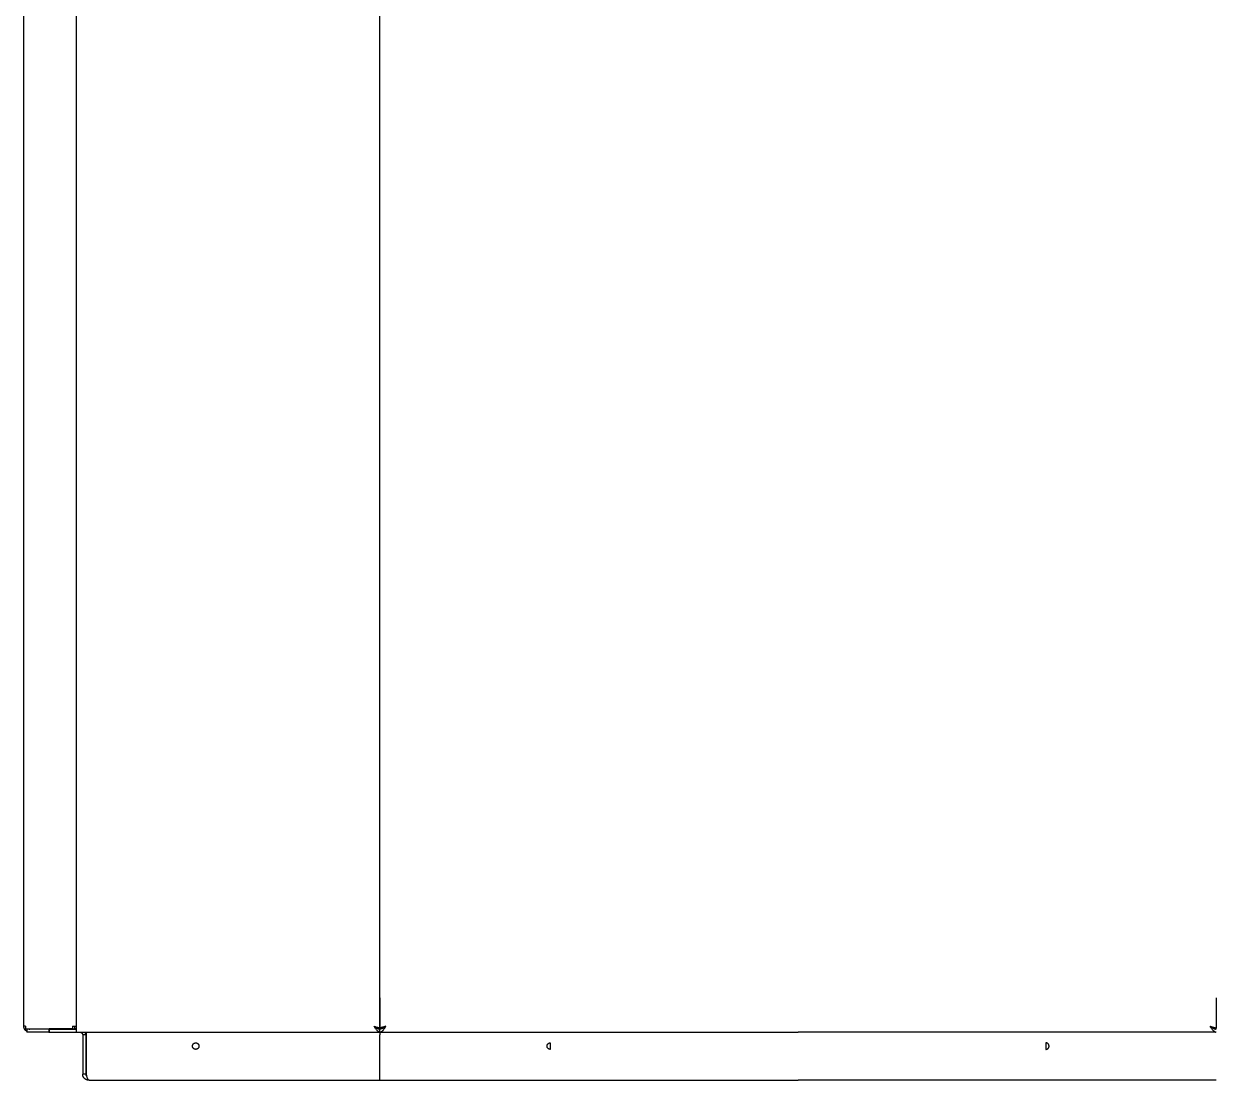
# Model space of a CAD drawing. Header units: millimetres. Extents: x -1421 to 3505, y -683 to 2759.
# Drawn here: x -476 to 294, y 1394 to 2076 of the extents above; entities that cross this region are included whole.
import ezdxf

# ---------------------------------------------------------------- set-up
doc = ezdxf.new("R2010")
doc.units = ezdxf.units.MM
doc.header["$MEASUREMENT"] = 0
doc.layers.add('Domyślny', color=7, linetype='Continuous', true_color=0x000000)
doc.layers.add('Utwórz2D linie widoczne', color=7, linetype='Continuous', true_color=0x000000)

msp = doc.modelspace()

# ---------------------------------------------------------------- linework, layer by layer
at = {"layer": 'Domyślny'}
msp.add_line((-442.12, 1428.6), (-442.12, 2390), dxfattribs=at)
at = {"layer": 'Utwórz2D linie widoczne'}
for p, q in [((-476.22, 1793.8), (-476.22, 2335.8)), ((-246.22, 1793.8), (-246.22, 2335.8)), ((-476.22, 1428.6), (-476.22, 1793.8)), ((-246.22, 1427.12), (-246.22, 1793.8)), ((-246.22, 1447.05), (-246.22, 1427.12)), ((293.78, 1447.05), (293.78, 1427.12)), ((-475.11, 1428.6), (-476.22, 1428.6)), ((-476.22, 1428.47), (-476.22, 1428.6)), ((-476.21, 1428.34), (-476.22, 1428.47)), ((-476.2, 1428.21), (-476.21, 1428.34)), ((-476.18, 1428.08), (-476.2, 1428.21)), ((-476.16, 1427.95), (-476.18, 1428.08)), ((-476.14, 1427.83), (-476.16, 1427.95)), ((-476.11, 1427.7), (-476.14, 1427.83)), ((-476.08, 1427.57), (-476.11, 1427.7)), ((-476.04, 1427.45), (-476.08, 1427.57)), ((-476, 1427.33), (-476.04, 1427.45)), ((-475.95, 1427.2), (-476, 1427.33)), ((-475.9, 1427.08), (-475.95, 1427.2)), ((-475.85, 1426.97), (-475.9, 1427.08)), ((-475.79, 1426.85), (-475.85, 1426.97)), ((-475.73, 1426.74), (-475.79, 1426.85)), ((-475.66, 1426.62), (-475.73, 1426.74)), ((-475.59, 1426.51), (-475.66, 1426.62)), ((-475.52, 1426.41), (-475.59, 1426.51)), ((-475.44, 1426.3), (-475.52, 1426.41)), ((-475.36, 1426.2), (-475.44, 1426.3)), ((-475.28, 1426.1), (-475.36, 1426.2)), ((-475.19, 1426), (-475.28, 1426.1)), ((-475.1, 1425.91), (-475.19, 1426)), ((-475.11, 1428.6), (-475.11, 1426.9)), ((-475.11, 1426.9), (-459.95, 1426.9)), ((-475.01, 1425.82), (-475.1, 1425.91)), ((-474.91, 1425.73), (-475.01, 1425.82)), ((-474.81, 1425.65), (-474.91, 1425.73)), ((-474.71, 1425.57), (-474.81, 1425.65)), ((-474.61, 1425.49), (-474.71, 1425.57)), ((-474.5, 1425.42), (-474.61, 1425.49)), ((-474.39, 1425.35), (-474.5, 1425.42)), ((-474.28, 1425.29), (-474.39, 1425.35)), ((-473.69, 1426.8), (-474.28, 1426.8)), ((-474.28, 1426.8), (-474.28, 1424.8)), ((-473.69, 1424.8), (-474.28, 1424.8)), ((-460.1, 1426.8), (-473.69, 1426.8)), ((-460.1, 1424.8), (-473.69, 1424.8)), ((-473.01, 1426.9), (-472.95, 1426.88)), ((-472.95, 1426.88), (-472.89, 1426.86)), ((-472.89, 1426.86), (-472.84, 1426.85)), ((-472.84, 1426.85), (-472.78, 1426.84)), ((-472.78, 1426.84), (-472.72, 1426.82)), ((-472.72, 1426.82), (-472.66, 1426.82)), ((-472.66, 1426.82), (-472.6, 1426.81)), ((-472.6, 1426.81), (-472.54, 1426.8)), ((-472.54, 1426.8), (-472.48, 1426.8)), ((-472.48, 1426.8), (-472.42, 1426.8)), ((-459.81, 1426.8), (-460.1, 1426.8)), ((-460.1, 1426.8), (-460.1, 1424.8)), ((-460.1, 1424.8), (-459.81, 1424.8)), ((-444.8, 1426.9), (-459.95, 1426.9)), ((-459.81, 1426.8), (-459.81, 1424.8)), ((-459.81, 1426.8), (-446.22, 1426.8)), ((-459.81, 1424.8), (-446.22, 1424.8)), ((-446.22, 1426.8), (-443.39, 1426.8)), ((-446.22, 1424.8), (-443.39, 1424.8)), ((-444.8, 1428.6), (-444.8, 1426.9)), ((-444.8, 1428.6), (-442.12, 1428.6)), ((-444.8, 1426.9), (-443.39, 1426.9)), ((-443.39, 1426.9), (-443.39, 1428.6)), ((-443.39, 1427.1), (-443.22, 1427.1)), ((-443.39, 1426.8), (-442.12, 1426.8)), ((-443.39, 1424.8), (-442.12, 1424.8)), ((-443.22, 1427.1), (-443.22, 1428.6)), ((-443.22, 1427.1), (-442.12, 1427.1)), ((-442.12, 1424.8), (-442.12, 1428.6)), ((-442.12, 1424.8), (-246.28, 1424.8)), ((-440.02, 1424.8), (-439.96, 1424.8)), ((-439.96, 1424.8), (-439.9, 1424.8)), ((-439.9, 1424.8), (-439.83, 1424.79)), ((-439.83, 1424.79), (-439.77, 1424.78)), ((-439.77, 1424.78), (-439.71, 1424.77)), ((-439.71, 1424.77), (-439.65, 1424.76)), ((-439.65, 1424.76), (-439.59, 1424.75)), ((-439.59, 1424.75), (-439.53, 1424.73)), ((-439.53, 1424.73), (-439.47, 1424.72)), ((-439.47, 1424.72), (-439.42, 1424.7)), ((-439.42, 1424.7), (-439.36, 1424.67)), ((-439.36, 1424.67), (-439.3, 1424.65)), ((-439.3, 1424.65), (-439.25, 1424.63)), ((-439.25, 1424.63), (-439.19, 1424.6)), ((-439.19, 1424.6), (-439.14, 1424.57)), ((-439.14, 1424.57), (-439.08, 1424.54)), ((-439.08, 1424.54), (-439.03, 1424.5)), ((-436.61, 1424.69), (-436.67, 1424.8)), ((-436.56, 1424.58), (-436.61, 1424.69)), ((-436.51, 1424.46), (-436.56, 1424.58)), ((-435.94, 1424.8), (-435.94, 1423)), ((-250.02, 1428.6), (-249.31, 1428.08)), ((-249.07, 1427.15), (-250.02, 1428.6)), ((-250.02, 1428.6), (-249.85, 1428.52)), ((-250.02, 1428.6), (-248.16, 1428.11)), ((-249.85, 1428.52), (-249.68, 1428.44)), ((-249.68, 1428.44), (-249.52, 1428.35)), ((-249.52, 1428.35), (-249.36, 1428.25)), ((-249.36, 1428.25), (-249.2, 1428.15)), ((-249.31, 1428.08), (-249.05, 1427.9)), ((-249.2, 1428.15), (-249.05, 1428.05)), ((-248.9, 1426.89), (-249.07, 1427.15)), ((-249.05, 1428.05), (-248.9, 1427.94)), ((-249.05, 1427.9), (-248.79, 1427.72)), ((-248.9, 1427.94), (-248.75, 1427.82)), ((-248.71, 1426.65), (-248.9, 1426.89)), ((-248.79, 1427.72), (-248.57, 1427.58)), ((-248.75, 1427.82), (-248.61, 1427.7)), ((-248.52, 1426.39), (-248.71, 1426.65)), ((-248.61, 1427.7), (-248.47, 1427.58)), ((-248.57, 1427.58), (-248.34, 1427.45)), ((-248.33, 1426.15), (-248.52, 1426.39)), ((-248.47, 1427.58), (-248.34, 1427.45)), ((-248.34, 1427.45), (-248.23, 1427.39)), ((-248.12, 1425.91), (-248.33, 1426.15)), ((-248.23, 1427.39), (-248.12, 1427.32)), ((-248.16, 1428.11), (-247.86, 1428.02)), ((-248.12, 1427.32), (-248, 1427.27)), ((-248.01, 1425.79), (-248.12, 1425.91)), ((-247.89, 1425.67), (-248.01, 1425.79)), ((-248, 1427.27), (-247.88, 1427.21)), ((-247.77, 1425.55), (-247.89, 1425.67)), ((-247.88, 1427.21), (-247.78, 1427.16)), ((-247.86, 1428.02), (-247.55, 1427.92)), ((-247.78, 1427.16), (-247.68, 1427.12)), ((-247.65, 1425.44), (-247.77, 1425.55)), ((-247.68, 1427.12), (-247.57, 1427.07)), ((-247.57, 1425.38), (-247.65, 1425.44)), ((-247.64, 1427.1), (-246.22, 1427.1)), ((-247.57, 1427.07), (-247.46, 1427.03)), ((-247.49, 1425.31), (-247.57, 1425.38)), ((-247.55, 1427.92), (-247.32, 1427.84)), ((-247.42, 1425.25), (-247.49, 1425.31)), ((-247.46, 1427.03), (-247.36, 1426.99)), ((-247.34, 1425.2), (-247.42, 1425.25)), ((-247.36, 1426.99), (-247.25, 1426.96)), ((-247.25, 1425.14), (-247.34, 1425.2)), ((-247.32, 1427.84), (-247.08, 1427.76)), ((-247.25, 1426.96), (-247.14, 1426.93)), ((-247.17, 1425.09), (-247.25, 1425.14)), ((-247.11, 1425.05), (-247.17, 1425.09)), ((-247.14, 1426.93), (-247.03, 1426.9)), ((-247.04, 1425.02), (-247.11, 1425.05)), ((-247.08, 1427.76), (-246.99, 1427.72)), ((-246.97, 1424.98), (-247.04, 1425.02)), ((-247.03, 1426.9), (-246.93, 1426.88)), ((-246.99, 1427.72), (-246.89, 1427.68)), ((-246.91, 1424.95), (-246.97, 1424.98)), ((-246.93, 1426.88), (-246.83, 1426.86)), ((-246.84, 1424.92), (-246.91, 1424.95)), ((-246.89, 1427.68), (-246.8, 1427.63)), ((-246.77, 1424.9), (-246.84, 1424.92)), ((-246.83, 1426.86), (-246.73, 1426.84)), ((-246.8, 1427.63), (-246.71, 1427.59)), ((-246.7, 1424.87), (-246.77, 1424.9)), ((-246.73, 1426.84), (-246.63, 1426.83)), ((-246.71, 1427.59), (-246.63, 1427.55)), ((-246.64, 1424.86), (-246.7, 1424.87)), ((-246.59, 1424.84), (-246.64, 1424.86)), ((-246.63, 1427.55), (-246.6, 1427.53)), ((-246.63, 1426.83), (-246.53, 1426.81)), ((-246.6, 1427.53), (-246.56, 1427.51)), ((-246.54, 1424.83), (-246.59, 1424.84)), ((-246.56, 1427.51), (-246.53, 1427.49)), ((-246.49, 1424.82), (-246.54, 1424.83)), ((-246.53, 1427.49), (-246.5, 1427.47)), ((-246.53, 1426.81), (-246.42, 1426.81)), ((-246.5, 1427.47), (-246.46, 1427.44)), ((-246.43, 1424.81), (-246.49, 1424.82)), ((-246.46, 1427.44), (-246.43, 1427.42)), ((-246.43, 1427.42), (-246.41, 1427.4)), ((-246.38, 1424.81), (-246.43, 1424.81)), ((-246.42, 1426.81), (-246.32, 1426.8)), ((-246.41, 1427.4), (-246.38, 1427.38)), ((-246.38, 1427.38), (-246.37, 1427.37)), ((-246.33, 1424.8), (-246.38, 1424.81)), ((-246.37, 1427.37), (-246.36, 1427.36)), ((-246.36, 1427.36), (-246.35, 1427.35)), ((-246.35, 1427.35), (-246.34, 1427.33)), ((-246.34, 1427.33), (-246.33, 1427.33)), ((-246.33, 1427.33), (-246.32, 1427.32)), ((-246.27, 1424.8), (-246.33, 1424.8)), ((-246.32, 1427.32), (-246.31, 1427.31)), ((-246.32, 1426.8), (-246.22, 1426.8)), ((-246.31, 1427.31), (-246.3, 1427.3)), ((-246.3, 1427.3), (-246.3, 1427.29)), ((-246.3, 1427.29), (-246.29, 1427.28)), ((-246.29, 1427.28), (-246.28, 1427.27)), ((-246.28, 1427.27), (-246.27, 1427.26)), ((-246.27, 1427.26), (-246.27, 1427.25)), ((-246.27, 1427.25), (-246.26, 1427.24)), ((-246.22, 1424.8), (-246.27, 1424.8)), ((-246.26, 1427.24), (-246.26, 1427.23)), ((-246.26, 1427.23), (-246.25, 1427.22)), ((-246.25, 1427.22), (-246.25, 1427.21)), ((-246.25, 1427.21), (-246.25, 1427.21)), ((-246.25, 1427.21), (-246.24, 1427.2)), ((-246.24, 1427.2), (-246.24, 1427.2)), ((-246.24, 1427.2), (-246.24, 1427.19)), ((-246.24, 1427.19), (-246.24, 1427.19)), ((-246.24, 1427.19), (-246.23, 1427.18)), ((-246.23, 1427.18), (-246.23, 1427.17)), ((-246.23, 1427.17), (-246.23, 1427.17)), ((-246.23, 1427.17), (-246.23, 1427.17)), ((-246.23, 1427.17), (-246.23, 1427.16)), ((-246.23, 1427.16), (-246.23, 1427.16)), ((-246.23, 1427.16), (-246.23, 1427.15)), ((-246.23, 1427.15), (-246.23, 1427.15)), ((-246.23, 1427.15), (-246.23, 1427.14)), ((-246.23, 1427.14), (-246.22, 1427.14)), ((-246.21, 1427.16), (-246.22, 1427.15)), ((-246.22, 1427.15), (-246.22, 1427.15)), ((-246.22, 1427.15), (-246.22, 1427.14)), ((-246.22, 1427.14), (-246.22, 1427.13)), ((-246.22, 1427.14), (-246.22, 1427.14)), ((-246.22, 1427.14), (-246.22, 1427.13)), ((-246.22, 1427.13), (-246.22, 1427.13)), ((-246.22, 1427.13), (-246.22, 1427.12)), ((-246.22, 1427.13), (-246.22, 1427.13)), ((-246.22, 1427.13), (-246.22, 1427.12)), ((-246.22, 1427.12), (-246.22, 1427.12)), ((-246.22, 1427.12), (-246.22, 1427.11)), ((-246.22, 1427.12), (-246.22, 1427.12)), ((-246.22, 1427.12), (-246.22, 1427.11)), ((-246.22, 1427.11), (-246.22, 1427.11)), ((-246.22, 1427.11), (-246.22, 1427.1)), ((-246.22, 1427.11), (-246.22, 1427.11)), ((-246.22, 1427.11), (-246.22, 1427.1)), ((-246.22, 1427.1), (-246.22, 1427.1)), ((-244.8, 1427.1), (-246.22, 1427.1)), ((-246.22, 1427.1), (-246.22, 1427.1)), ((-246.08, 1426.81), (-246.22, 1426.8)), ((-246.22, 1424.8), (-246.22, 1426.8)), ((-246.22, 1424.8), (-246.22, 1423)), ((-246.22, 1424.8), (-246.17, 1424.8)), ((-246.2, 1427.19), (-246.21, 1427.19)), ((-246.21, 1427.19), (-246.21, 1427.18)), ((-246.21, 1427.18), (-246.21, 1427.17)), ((-246.21, 1427.17), (-246.21, 1427.17)), ((-246.21, 1427.17), (-246.21, 1427.17)), ((-246.21, 1427.17), (-246.21, 1427.16)), ((-246.21, 1427.16), (-246.21, 1427.16)), ((-246.19, 1427.21), (-246.2, 1427.21)), ((-246.2, 1427.21), (-246.2, 1427.2)), ((-246.2, 1427.2), (-246.2, 1427.2)), ((-246.2, 1427.2), (-246.2, 1427.19)), ((-246.18, 1427.24), (-246.19, 1427.23)), ((-246.19, 1427.23), (-246.19, 1427.22)), ((-246.19, 1427.22), (-246.19, 1427.21)), ((-246.17, 1427.25), (-246.18, 1427.24)), ((-246.16, 1427.27), (-246.17, 1427.26)), ((-246.17, 1427.26), (-246.17, 1427.25)), ((-246.17, 1424.8), (-246.11, 1424.8)), ((-246.15, 1427.28), (-246.16, 1427.27)), ((-246.16, 1424.8), (-136.22, 1424.8)), ((-246.14, 1427.3), (-246.15, 1427.29)), ((-246.15, 1427.29), (-246.15, 1427.28)), ((-246.13, 1427.31), (-246.14, 1427.3)), ((-246.12, 1427.32), (-246.13, 1427.31)), ((-246.11, 1427.33), (-246.12, 1427.33)), ((-246.12, 1427.33), (-246.12, 1427.32)), ((-246.1, 1427.35), (-246.11, 1427.33)), ((-246.11, 1424.8), (-246.06, 1424.81)), ((-246.08, 1427.36), (-246.1, 1427.35)), ((-246.07, 1427.37), (-246.08, 1427.36)), ((-245.94, 1426.82), (-246.08, 1426.81)), ((-246.06, 1427.38), (-246.07, 1427.37)), ((-246.04, 1427.4), (-246.06, 1427.38)), ((-246.06, 1424.81), (-246.01, 1424.81)), ((-246.01, 1427.42), (-246.04, 1427.4)), ((-245.98, 1427.44), (-246.01, 1427.42)), ((-246.01, 1424.81), (-245.95, 1424.82)), ((-245.95, 1427.47), (-245.98, 1427.44)), ((-245.91, 1427.49), (-245.95, 1427.47)), ((-245.95, 1424.82), (-245.9, 1424.83)), ((-245.8, 1426.83), (-245.94, 1426.82)), ((-245.88, 1427.51), (-245.91, 1427.49)), ((-245.9, 1424.83), (-245.85, 1424.84)), ((-245.84, 1427.53), (-245.88, 1427.51)), ((-245.85, 1424.84), (-245.8, 1424.86)), ((-245.81, 1427.55), (-245.84, 1427.53)), ((-245.74, 1427.59), (-245.81, 1427.55)), ((-245.66, 1426.86), (-245.8, 1426.83)), ((-245.8, 1424.86), (-245.75, 1424.87)), ((-245.68, 1424.89), (-245.75, 1424.87)), ((-245.64, 1427.63), (-245.74, 1427.59)), ((-245.61, 1424.92), (-245.68, 1424.89)), ((-245.53, 1426.88), (-245.66, 1426.86)), ((-245.55, 1427.68), (-245.64, 1427.63)), ((-245.55, 1424.95), (-245.61, 1424.92)), ((-245.45, 1427.72), (-245.55, 1427.68)), ((-245.49, 1424.97), (-245.55, 1424.95)), ((-245.39, 1426.91), (-245.53, 1426.88)), ((-245.42, 1425), (-245.49, 1424.97)), ((-245.36, 1427.76), (-245.45, 1427.72)), ((-245.36, 1425.04), (-245.42, 1425)), ((-245.25, 1426.94), (-245.39, 1426.91)), ((-245.13, 1427.84), (-245.36, 1427.76)), ((-245.3, 1425.07), (-245.36, 1425.04)), ((-245.3, 1425.07), (-245.21, 1425.13)), ((-245.12, 1426.98), (-245.25, 1426.94)), ((-245.21, 1425.13), (-245.12, 1425.18)), ((-244.89, 1427.92), (-245.13, 1427.84)), ((-244.99, 1427.03), (-245.12, 1426.98)), ((-245.12, 1425.18), (-245.04, 1425.24)), ((-245.04, 1425.24), (-244.96, 1425.31)), ((-244.86, 1427.07), (-244.99, 1427.03)), ((-244.96, 1425.31), (-244.88, 1425.37)), ((-244.58, 1428.02), (-244.89, 1427.92)), ((-244.88, 1425.37), (-244.8, 1425.44)), ((-244.73, 1427.13), (-244.86, 1427.07)), ((-244.68, 1425.55), (-244.8, 1425.44)), ((-244.6, 1427.18), (-244.73, 1427.13)), ((-244.57, 1425.65), (-244.68, 1425.55)), ((-244.47, 1427.24), (-244.6, 1427.18)), ((-244.28, 1428.11), (-244.58, 1428.02)), ((-244.46, 1425.77), (-244.57, 1425.65)), ((-244.35, 1427.31), (-244.47, 1427.24)), ((-244.35, 1425.88), (-244.46, 1425.77)), ((-244.22, 1427.37), (-244.35, 1427.31)), ((-244.35, 1425.88), (-244.13, 1426.13)), ((-242.42, 1428.6), (-244.28, 1428.11)), ((-244.1, 1427.45), (-244.22, 1427.37)), ((-244.13, 1426.13), (-243.93, 1426.38)), ((-244.1, 1427.45), (-243.97, 1427.58)), ((-243.97, 1427.58), (-243.83, 1427.7)), ((-243.93, 1426.38), (-243.73, 1426.65)), ((-243.83, 1427.7), (-243.69, 1427.82)), ((-243.4, 1427.1), (-243.73, 1426.65)), ((-243.69, 1427.82), (-243.54, 1427.94)), ((-243.54, 1427.94), (-243.39, 1428.05)), ((-243.4, 1427.1), (-242.42, 1428.6)), ((-243.39, 1428.05), (-243.24, 1428.15)), ((-243.24, 1428.15), (-243.08, 1428.25)), ((-243.08, 1428.25), (-242.92, 1428.35)), ((-242.92, 1428.35), (-242.76, 1428.44)), ((-242.76, 1428.44), (-242.59, 1428.52)), ((-242.59, 1428.52), (-242.42, 1428.6)), ((-136.22, 1424.8), (23.78, 1424.8)), ((183.78, 1424.8), (23.78, 1424.8)), ((293.73, 1424.8), (183.78, 1424.8)), ((290.96, 1427.1), (289.98, 1428.6)), ((290.15, 1428.52), (289.98, 1428.6)), ((289.98, 1428.6), (291.84, 1428.11)), ((290.32, 1428.44), (290.15, 1428.52)), ((290.49, 1428.35), (290.32, 1428.44)), ((290.65, 1428.25), (290.49, 1428.35)), ((290.8, 1428.15), (290.65, 1428.25)), ((290.96, 1428.05), (290.8, 1428.15)), ((291.11, 1427.94), (290.96, 1428.05)), ((290.96, 1427.1), (291.29, 1426.65)), ((291.25, 1427.82), (291.11, 1427.94)), ((291.4, 1427.7), (291.25, 1427.82)), ((291.49, 1426.38), (291.29, 1426.65)), ((291.53, 1427.58), (291.4, 1427.7)), ((291.7, 1426.13), (291.49, 1426.38)), ((291.67, 1427.45), (291.53, 1427.58)), ((291.67, 1427.45), (291.79, 1427.37)), ((291.91, 1425.88), (291.7, 1426.13)), ((291.79, 1427.37), (291.91, 1427.31)), ((291.84, 1428.11), (292.15, 1428.02)), ((291.91, 1427.31), (292.03, 1427.24)), ((291.91, 1425.88), (292.02, 1425.77)), ((292.02, 1425.77), (292.13, 1425.65)), ((292.03, 1427.24), (292.16, 1427.18)), ((292.13, 1425.65), (292.24, 1425.55)), ((292.15, 1428.02), (292.45, 1427.92)), ((292.16, 1427.18), (292.29, 1427.13)), ((292.24, 1425.55), (292.36, 1425.44)), ((292.29, 1427.13), (292.42, 1427.07)), ((292.44, 1425.37), (292.36, 1425.44)), ((292.37, 1427.1), (293.78, 1427.1)), ((292.42, 1427.07), (292.55, 1427.03)), ((292.52, 1425.31), (292.44, 1425.37)), ((292.45, 1427.92), (292.69, 1427.84)), ((292.6, 1425.24), (292.52, 1425.31)), ((292.55, 1427.03), (292.68, 1426.98)), ((292.69, 1425.18), (292.6, 1425.24)), ((292.68, 1426.98), (292.82, 1426.94)), ((292.69, 1427.84), (292.92, 1427.76)), ((292.78, 1425.13), (292.69, 1425.18)), ((292.86, 1425.07), (292.78, 1425.13)), ((292.82, 1426.94), (292.95, 1426.91)), ((292.86, 1425.07), (292.93, 1425.04)), ((292.92, 1427.76), (293.02, 1427.72)), ((292.93, 1425.04), (292.99, 1425)), ((292.95, 1426.91), (293.09, 1426.88)), ((292.99, 1425), (293.05, 1424.97)), ((293.02, 1427.72), (293.11, 1427.68)), ((293.05, 1424.97), (293.11, 1424.95)), ((293.09, 1426.88), (293.23, 1426.86)), ((293.11, 1427.68), (293.21, 1427.63)), ((293.11, 1424.95), (293.18, 1424.92)), ((293.18, 1424.92), (293.24, 1424.89)), ((293.21, 1427.63), (293.3, 1427.59)), ((293.23, 1426.86), (293.37, 1426.83)), ((293.24, 1424.89), (293.31, 1424.87)), ((293.3, 1427.59), (293.37, 1427.55)), ((293.36, 1424.86), (293.31, 1424.87)), ((293.41, 1424.84), (293.36, 1424.86)), ((293.37, 1427.55), (293.41, 1427.53)), ((293.37, 1426.83), (293.51, 1426.82)), ((293.41, 1427.53), (293.44, 1427.51)), ((293.47, 1424.83), (293.41, 1424.84)), ((293.44, 1427.51), (293.48, 1427.49)), ((293.52, 1424.82), (293.47, 1424.83)), ((293.48, 1427.49), (293.51, 1427.47)), ((293.51, 1427.47), (293.54, 1427.44)), ((293.51, 1426.82), (293.65, 1426.81)), ((293.57, 1424.81), (293.52, 1424.82)), ((293.54, 1427.44), (293.58, 1427.42)), ((293.62, 1424.81), (293.57, 1424.81)), ((293.58, 1427.42), (293.6, 1427.4)), ((293.6, 1427.4), (293.62, 1427.38)), ((293.62, 1427.38), (293.64, 1427.37)), ((293.68, 1424.8), (293.62, 1424.81)), ((293.64, 1427.37), (293.65, 1427.36)), ((293.65, 1427.36), (293.66, 1427.35)), ((293.65, 1426.81), (293.78, 1426.8)), ((293.66, 1427.35), (293.67, 1427.33)), ((293.67, 1427.33), (293.68, 1427.33)), ((293.68, 1427.33), (293.69, 1427.32)), ((293.73, 1424.8), (293.68, 1424.8)), ((293.69, 1427.32), (293.7, 1427.31)), ((293.7, 1427.31), (293.7, 1427.3)), ((293.7, 1427.3), (293.71, 1427.29)), ((293.71, 1427.29), (293.72, 1427.28)), ((293.72, 1427.28), (293.73, 1427.27)), ((293.73, 1427.27), (293.73, 1427.26)), ((293.73, 1427.26), (293.74, 1427.25)), ((293.78, 1424.8), (293.73, 1424.8)), ((293.74, 1427.25), (293.74, 1427.24)), ((293.74, 1427.24), (293.75, 1427.23)), ((293.75, 1427.23), (293.76, 1427.22)), ((293.76, 1427.22), (293.76, 1427.21)), ((293.76, 1427.21), (293.76, 1427.21)), ((293.76, 1427.21), (293.76, 1427.2)), ((293.76, 1427.2), (293.77, 1427.2)), ((293.77, 1427.2), (293.77, 1427.19)), ((293.77, 1427.19), (293.77, 1427.19)), ((293.77, 1427.19), (293.77, 1427.18)), ((293.77, 1427.18), (293.77, 1427.17)), ((293.77, 1427.17), (293.77, 1427.17)), ((293.77, 1427.17), (293.78, 1427.17)), ((293.78, 1427.17), (293.78, 1427.16)), ((293.78, 1427.16), (293.78, 1427.16)), ((293.78, 1427.16), (293.78, 1427.15)), ((293.78, 1427.15), (293.78, 1427.15)), ((293.78, 1427.15), (293.78, 1427.14)), ((293.78, 1427.14), (293.78, 1427.14)), ((293.78, 1427.14), (293.78, 1427.13)), ((293.78, 1427.13), (293.78, 1427.13)), ((293.78, 1427.13), (293.78, 1427.12)), ((293.78, 1427.12), (293.78, 1427.12)), ((293.78, 1427.12), (293.78, 1427.11)), ((293.78, 1427.11), (293.78, 1427.11)), ((293.78, 1427.11), (293.78, 1427.1)), ((293.78, 1427.1), (293.78, 1427.1)), ((-439.03, 1424.5), (-438.98, 1424.47)), ((-438.98, 1424.47), (-438.93, 1424.43)), ((-438.93, 1424.43), (-438.88, 1424.4)), ((-438.88, 1424.4), (-438.84, 1424.36)), ((-438.84, 1424.36), (-438.79, 1424.32)), ((-438.79, 1424.32), (-438.75, 1424.27)), ((-438.75, 1424.27), (-438.7, 1424.23)), ((-438.7, 1424.23), (-438.66, 1424.18)), ((-438.66, 1424.18), (-438.62, 1424.14)), ((-438.62, 1424.14), (-438.58, 1424.09)), ((-438.58, 1424.09), (-438.55, 1424.04)), ((-438.55, 1424.04), (-438.51, 1423.99)), ((-438.51, 1423.99), (-438.48, 1423.93)), ((-438.48, 1423.93), (-438.45, 1423.88)), ((-438.45, 1423.88), (-438.42, 1423.83)), ((-438.42, 1423.83), (-438.39, 1423.77)), ((-438.39, 1423.77), (-438.37, 1423.72)), ((-438.37, 1423.72), (-438.34, 1423.66)), ((-438.34, 1423.66), (-438.32, 1423.6)), ((-438.32, 1423.6), (-438.3, 1423.54)), ((-438.3, 1423.54), (-438.28, 1423.49)), ((-438.28, 1423.49), (-438.27, 1423.43)), ((-438.27, 1423.43), (-438.26, 1423.37)), ((-438.26, 1423.37), (-438.24, 1423.31)), ((-438.24, 1423.31), (-438.23, 1423.24)), ((-438.23, 1423.24), (-438.23, 1423.18)), ((-438.23, 1423.18), (-438.22, 1423.12)), ((-438.22, 1423.12), (-438.22, 1423.06)), ((-438.22, 1423.06), (-438.22, 1423)), ((-438.22, 1423), (-438.22, 1397.6)), ((-436.22, 1423), (-438.22, 1423)), ((-436.46, 1424.35), (-436.51, 1424.46)), ((-436.42, 1424.23), (-436.46, 1424.35)), ((-436.38, 1424.11), (-436.42, 1424.23)), ((-436.35, 1423.99), (-436.38, 1424.11)), ((-436.32, 1423.87), (-436.35, 1423.99)), ((-436.29, 1423.74), (-436.32, 1423.87)), ((-436.27, 1423.62), (-436.29, 1423.74)), ((-436.25, 1423.5), (-436.27, 1423.62)), ((-436.24, 1423.37), (-436.25, 1423.5)), ((-436.23, 1423.25), (-436.24, 1423.37)), ((-436.22, 1423.12), (-436.23, 1423.25)), ((-436.22, 1423), (-436.22, 1423.12)), ((-436.22, 1423), (-436.22, 1397.6)), ((-435.94, 1423), (-436.01, 1423)), ((-436.01, 1423), (-436.01, 1397.6)), ((-367.08, 1416.78), (-367.05, 1416.84)), ((-367.05, 1416.84), (-367.01, 1416.9)), ((-367.01, 1416.9), (-366.97, 1416.96)), ((-366.97, 1416.96), (-366.93, 1417.02)), ((-366.93, 1417.02), (-366.89, 1417.08)), ((-366.89, 1417.08), (-366.84, 1417.14)), ((-366.84, 1417.14), (-366.79, 1417.19)), ((-366.79, 1417.19), (-366.74, 1417.25)), ((-366.74, 1417.25), (-366.69, 1417.3)), ((-366.69, 1417.3), (-366.64, 1417.35)), ((-366.64, 1417.35), (-366.59, 1417.4)), ((-366.59, 1417.4), (-366.53, 1417.44)), ((-366.53, 1417.44), (-366.47, 1417.49)), ((-366.47, 1417.49), (-366.41, 1417.53)), ((-366.41, 1417.53), (-366.35, 1417.57)), ((-366.35, 1417.57), (-366.29, 1417.61)), ((-366.29, 1417.61), (-366.23, 1417.64)), ((-366.23, 1417.64), (-366.16, 1417.68)), ((-366.16, 1417.68), (-366.1, 1417.71)), ((-366.1, 1417.71), (-366.03, 1417.74)), ((-366.03, 1417.74), (-365.97, 1417.76)), ((-365.97, 1417.76), (-365.9, 1417.79)), ((-365.9, 1417.79), (-365.83, 1417.81)), ((-365.83, 1417.81), (-365.76, 1417.83)), ((-365.76, 1417.83), (-365.69, 1417.85)), ((-365.69, 1417.85), (-365.62, 1417.86)), ((-365.62, 1417.86), (-365.55, 1417.87)), ((-365.55, 1417.87), (-365.47, 1417.88)), ((-365.47, 1417.88), (-365.4, 1417.89)), ((-365.4, 1417.89), (-365.33, 1417.9)), ((-365.33, 1417.9), (-365.26, 1417.9)), ((-365.26, 1417.9), (-365.18, 1417.9)), ((-365.18, 1417.9), (-365.11, 1417.9)), ((-365.11, 1417.9), (-365.04, 1417.89)), ((-365.04, 1417.89), (-364.97, 1417.88)), ((-364.97, 1417.88), (-364.9, 1417.87)), ((-364.9, 1417.87), (-364.82, 1417.86)), ((-364.82, 1417.86), (-364.75, 1417.85)), ((-364.75, 1417.85), (-364.68, 1417.83)), ((-364.68, 1417.83), (-364.61, 1417.81)), ((-364.61, 1417.81), (-364.54, 1417.79)), ((-364.54, 1417.79), (-364.48, 1417.76)), ((-364.48, 1417.76), (-364.41, 1417.74)), ((-364.41, 1417.74), (-364.34, 1417.71)), ((-364.34, 1417.71), (-364.28, 1417.68)), ((-364.28, 1417.68), (-364.21, 1417.64)), ((-364.21, 1417.64), (-364.15, 1417.61)), ((-364.15, 1417.61), (-364.09, 1417.57)), ((-364.09, 1417.57), (-364.03, 1417.53)), ((-364.03, 1417.53), (-363.97, 1417.49)), ((-363.97, 1417.49), (-363.91, 1417.44)), ((-363.91, 1417.44), (-363.86, 1417.4)), ((-363.86, 1417.4), (-363.8, 1417.35)), ((-363.8, 1417.35), (-363.75, 1417.3)), ((-363.75, 1417.3), (-363.7, 1417.25)), ((-363.7, 1417.25), (-363.65, 1417.19)), ((-363.65, 1417.19), (-363.6, 1417.14)), ((-363.6, 1417.14), (-363.56, 1417.08)), ((-363.56, 1417.08), (-363.51, 1417.02)), ((-363.51, 1417.02), (-363.47, 1416.96)), ((-363.47, 1416.96), (-363.43, 1416.9)), ((-363.43, 1416.9), (-363.4, 1416.84)), ((-363.4, 1416.84), (-363.36, 1416.78)), ((-246.22, 1397.6), (-246.22, 1423)), ((-138.09, 1416.77), (-138.05, 1416.83)), ((-138.05, 1416.83), (-138.02, 1416.89)), ((-138.02, 1416.89), (-137.98, 1416.95)), ((-137.98, 1416.95), (-137.94, 1417.01)), ((-137.94, 1417.01), (-137.89, 1417.07)), ((-137.89, 1417.07), (-137.85, 1417.13)), ((-137.85, 1417.13), (-137.8, 1417.18)), ((-137.8, 1417.18), (-137.76, 1417.23)), ((-137.76, 1417.23), (-137.71, 1417.28)), ((-137.71, 1417.28), (-137.65, 1417.33)), ((-137.65, 1417.33), (-137.6, 1417.38)), ((-137.6, 1417.38), (-137.55, 1417.43)), ((-137.55, 1417.43), (-137.49, 1417.47)), ((-137.49, 1417.47), (-137.43, 1417.52)), ((-137.43, 1417.52), (-137.37, 1417.56)), ((-137.37, 1417.56), (-137.31, 1417.59)), ((-137.31, 1417.59), (-137.25, 1417.63)), ((-137.25, 1417.63), (-137.19, 1417.66)), ((-137.19, 1417.66), (-137.12, 1417.7)), ((-137.12, 1417.7), (-137.06, 1417.73)), ((-137.06, 1417.73), (-136.99, 1417.75)), ((-136.99, 1417.75), (-136.92, 1417.78)), ((-136.92, 1417.78), (-136.86, 1417.8)), ((-136.86, 1417.8), (-136.79, 1417.82)), ((-136.79, 1417.82), (-136.72, 1417.84)), ((-136.72, 1417.84), (-136.65, 1417.86)), ((-136.65, 1417.86), (-136.58, 1417.87)), ((-136.58, 1417.87), (-136.51, 1417.88)), ((-136.51, 1417.88), (-136.44, 1417.89)), ((-136.44, 1417.89), (-136.36, 1417.89)), ((-136.36, 1417.89), (-136.29, 1417.9)), ((-136.29, 1417.9), (-136.22, 1417.9)), ((-136.22, 1417.9), (-136.22, 1413.7)), ((183.78, 1417.9), (183.78, 1413.7)), ((183.86, 1417.9), (183.78, 1417.9)), ((183.93, 1417.89), (183.86, 1417.9)), ((184, 1417.89), (183.93, 1417.89)), ((184.07, 1417.88), (184, 1417.89)), ((184.14, 1417.87), (184.07, 1417.88)), ((184.21, 1417.86), (184.14, 1417.87)), ((184.28, 1417.84), (184.21, 1417.86)), ((184.35, 1417.82), (184.28, 1417.84)), ((184.42, 1417.8), (184.35, 1417.82)), ((184.49, 1417.78), (184.42, 1417.8)), ((184.56, 1417.75), (184.49, 1417.78)), ((184.62, 1417.73), (184.56, 1417.75)), ((184.69, 1417.7), (184.62, 1417.73)), ((184.75, 1417.66), (184.69, 1417.7)), ((184.81, 1417.63), (184.75, 1417.66)), ((184.88, 1417.59), (184.81, 1417.63)), ((184.94, 1417.56), (184.88, 1417.59)), ((185, 1417.52), (184.94, 1417.56)), ((185.05, 1417.47), (185, 1417.52)), ((185.11, 1417.43), (185.05, 1417.47)), ((185.17, 1417.38), (185.11, 1417.43)), ((185.22, 1417.33), (185.17, 1417.38)), ((185.27, 1417.28), (185.22, 1417.33)), ((185.32, 1417.23), (185.27, 1417.28)), ((185.37, 1417.18), (185.32, 1417.23)), ((185.41, 1417.13), (185.37, 1417.18)), ((185.46, 1417.07), (185.41, 1417.13)), ((185.5, 1417.01), (185.46, 1417.07)), ((185.54, 1416.95), (185.5, 1417.01)), ((185.58, 1416.89), (185.54, 1416.95)), ((185.62, 1416.83), (185.58, 1416.89)), ((185.65, 1416.77), (185.62, 1416.83)), ((-367.32, 1415.94), (-367.31, 1416.02)), ((-367.32, 1415.87), (-367.32, 1415.94)), ((-367.32, 1415.8), (-367.32, 1415.87)), ((-367.32, 1415.73), (-367.32, 1415.8)), ((-367.32, 1415.65), (-367.32, 1415.73)), ((-367.31, 1415.58), (-367.32, 1415.65)), ((-367.31, 1416.02), (-367.3, 1416.09)), ((-367.3, 1415.51), (-367.31, 1415.58)), ((-367.3, 1416.09), (-367.29, 1416.16)), ((-367.29, 1415.44), (-367.3, 1415.51)), ((-367.29, 1416.16), (-367.28, 1416.23)), ((-367.28, 1415.37), (-367.29, 1415.44)), ((-367.28, 1416.23), (-367.26, 1416.3)), ((-367.26, 1415.3), (-367.28, 1415.37)), ((-367.26, 1416.3), (-367.24, 1416.37)), ((-367.24, 1415.23), (-367.26, 1415.3)), ((-367.24, 1416.37), (-367.22, 1416.44)), ((-367.22, 1415.16), (-367.24, 1415.23)), ((-367.22, 1416.44), (-367.2, 1416.51)), ((-367.2, 1415.09), (-367.22, 1415.16)), ((-367.2, 1416.51), (-367.17, 1416.58)), ((-367.17, 1415.02), (-367.2, 1415.09)), ((-367.17, 1416.58), (-367.14, 1416.65)), ((-367.14, 1414.95), (-367.17, 1415.02)), ((-367.14, 1416.65), (-367.11, 1416.71)), ((-367.11, 1414.89), (-367.14, 1414.95)), ((-367.11, 1416.71), (-367.08, 1416.78)), ((-367.08, 1414.82), (-367.11, 1414.89)), ((-367.05, 1414.76), (-367.08, 1414.82)), ((-367.01, 1414.7), (-367.05, 1414.76)), ((-366.97, 1414.64), (-367.01, 1414.7)), ((-366.93, 1414.58), (-366.97, 1414.64)), ((-366.89, 1414.52), (-366.93, 1414.58)), ((-366.84, 1414.46), (-366.89, 1414.52)), ((-366.79, 1414.41), (-366.84, 1414.46)), ((-366.74, 1414.35), (-366.79, 1414.41)), ((-366.69, 1414.3), (-366.74, 1414.35)), ((-366.64, 1414.25), (-366.69, 1414.3)), ((-366.59, 1414.2), (-366.64, 1414.25)), ((-366.53, 1414.16), (-366.59, 1414.2)), ((-366.47, 1414.11), (-366.53, 1414.16)), ((-366.41, 1414.07), (-366.47, 1414.11)), ((-366.35, 1414.03), (-366.41, 1414.07)), ((-366.29, 1413.99), (-366.35, 1414.03)), ((-366.23, 1413.96), (-366.29, 1413.99)), ((-366.16, 1413.92), (-366.23, 1413.96)), ((-366.1, 1413.89), (-366.16, 1413.92)), ((-366.03, 1413.86), (-366.1, 1413.89)), ((-365.97, 1413.84), (-366.03, 1413.86)), ((-365.9, 1413.81), (-365.97, 1413.84)), ((-365.83, 1413.79), (-365.9, 1413.81)), ((-365.76, 1413.77), (-365.83, 1413.79)), ((-365.69, 1413.75), (-365.76, 1413.77)), ((-365.62, 1413.74), (-365.69, 1413.75)), ((-365.55, 1413.73), (-365.62, 1413.74)), ((-365.47, 1413.72), (-365.55, 1413.73)), ((-365.4, 1413.71), (-365.47, 1413.72)), ((-365.33, 1413.7), (-365.4, 1413.71)), ((-365.26, 1413.7), (-365.33, 1413.7)), ((-365.18, 1413.7), (-365.26, 1413.7)), ((-365.11, 1413.7), (-365.18, 1413.7)), ((-365.04, 1413.71), (-365.11, 1413.7)), ((-364.97, 1413.72), (-365.04, 1413.71)), ((-364.9, 1413.73), (-364.97, 1413.72)), ((-364.82, 1413.74), (-364.9, 1413.73)), ((-364.75, 1413.75), (-364.82, 1413.74)), ((-364.68, 1413.77), (-364.75, 1413.75)), ((-364.61, 1413.79), (-364.68, 1413.77)), ((-364.54, 1413.81), (-364.61, 1413.79)), ((-364.48, 1413.84), (-364.54, 1413.81)), ((-364.41, 1413.86), (-364.48, 1413.84)), ((-364.34, 1413.89), (-364.41, 1413.86)), ((-364.28, 1413.92), (-364.34, 1413.89)), ((-364.21, 1413.96), (-364.28, 1413.92)), ((-364.15, 1413.99), (-364.21, 1413.96)), ((-364.09, 1414.03), (-364.15, 1413.99)), ((-364.03, 1414.07), (-364.09, 1414.03)), ((-363.97, 1414.11), (-364.03, 1414.07)), ((-363.91, 1414.16), (-363.97, 1414.11)), ((-363.86, 1414.2), (-363.91, 1414.16)), ((-363.8, 1414.25), (-363.86, 1414.2)), ((-363.75, 1414.3), (-363.8, 1414.25)), ((-363.7, 1414.35), (-363.75, 1414.3)), ((-363.65, 1414.41), (-363.7, 1414.35)), ((-363.6, 1414.46), (-363.65, 1414.41)), ((-363.56, 1414.52), (-363.6, 1414.46)), ((-363.51, 1414.58), (-363.56, 1414.52)), ((-363.47, 1414.64), (-363.51, 1414.58)), ((-363.43, 1414.7), (-363.47, 1414.64)), ((-363.4, 1414.76), (-363.43, 1414.7)), ((-363.36, 1414.82), (-363.4, 1414.76)), ((-363.36, 1416.78), (-363.33, 1416.71)), ((-363.33, 1414.89), (-363.36, 1414.82)), ((-363.33, 1416.71), (-363.3, 1416.65)), ((-363.3, 1414.95), (-363.33, 1414.89)), ((-363.3, 1416.65), (-363.27, 1416.58)), ((-363.27, 1415.02), (-363.3, 1414.95)), ((-363.27, 1416.58), (-363.25, 1416.51)), ((-363.25, 1415.09), (-363.27, 1415.02)), ((-363.25, 1416.51), (-363.22, 1416.44)), ((-363.22, 1415.16), (-363.25, 1415.09)), ((-363.22, 1416.44), (-363.2, 1416.37)), ((-363.2, 1415.23), (-363.22, 1415.16)), ((-363.2, 1416.37), (-363.18, 1416.3)), ((-363.18, 1415.3), (-363.2, 1415.23)), ((-363.18, 1416.3), (-363.17, 1416.23)), ((-363.17, 1415.37), (-363.18, 1415.3)), ((-363.17, 1416.23), (-363.15, 1416.16)), ((-363.15, 1415.44), (-363.17, 1415.37)), ((-363.15, 1416.16), (-363.14, 1416.09)), ((-363.14, 1415.51), (-363.15, 1415.44)), ((-363.14, 1416.09), (-363.13, 1416.02)), ((-363.13, 1415.58), (-363.14, 1415.51)), ((-363.13, 1416.02), (-363.13, 1415.94)), ((-363.13, 1415.94), (-363.12, 1415.87)), ((-363.12, 1415.73), (-363.13, 1415.65)), ((-363.13, 1415.65), (-363.13, 1415.58)), ((-363.12, 1415.87), (-363.12, 1415.8)), ((-363.12, 1415.8), (-363.12, 1415.73)), ((-138.32, 1415.94), (-138.31, 1416.01)), ((-138.32, 1415.87), (-138.32, 1415.94)), ((-138.32, 1415.8), (-138.32, 1415.87)), ((-138.32, 1415.73), (-138.32, 1415.8)), ((-138.32, 1415.66), (-138.32, 1415.73)), ((-138.31, 1415.58), (-138.32, 1415.66)), ((-138.31, 1416.01), (-138.3, 1416.09)), ((-138.3, 1415.51), (-138.31, 1415.58)), ((-138.3, 1416.09), (-138.29, 1416.16)), ((-138.29, 1415.44), (-138.3, 1415.51)), ((-138.29, 1416.16), (-138.28, 1416.23)), ((-138.28, 1415.37), (-138.29, 1415.44)), ((-138.28, 1416.23), (-138.26, 1416.3)), ((-138.26, 1415.3), (-138.28, 1415.37)), ((-138.26, 1416.3), (-138.24, 1416.37)), ((-138.24, 1415.23), (-138.26, 1415.3)), ((-138.24, 1416.37), (-138.22, 1416.44)), ((-138.22, 1415.16), (-138.24, 1415.23)), ((-138.22, 1416.44), (-138.2, 1416.5)), ((-138.2, 1415.1), (-138.22, 1415.16)), ((-138.2, 1416.5), (-138.17, 1416.57)), ((-138.17, 1415.03), (-138.2, 1415.1)), ((-138.17, 1416.57), (-138.15, 1416.64)), ((-138.15, 1414.96), (-138.17, 1415.03)), ((-138.15, 1416.64), (-138.12, 1416.7)), ((-138.12, 1414.9), (-138.15, 1414.96)), ((-138.12, 1416.7), (-138.09, 1416.77)), ((-138.09, 1414.83), (-138.12, 1414.9)), ((-138.05, 1414.77), (-138.09, 1414.83)), ((-138.02, 1414.71), (-138.05, 1414.77)), ((-137.98, 1414.65), (-138.02, 1414.71)), ((-137.94, 1414.59), (-137.98, 1414.65)), ((-137.89, 1414.53), (-137.94, 1414.59)), ((-137.85, 1414.47), (-137.89, 1414.53)), ((-137.8, 1414.42), (-137.85, 1414.47)), ((-137.76, 1414.37), (-137.8, 1414.42)), ((-137.71, 1414.31), (-137.76, 1414.37)), ((-137.65, 1414.26), (-137.71, 1414.31)), ((-137.6, 1414.22), (-137.65, 1414.26)), ((-137.55, 1414.17), (-137.6, 1414.22)), ((-137.49, 1414.13), (-137.55, 1414.17)), ((-137.43, 1414.08), (-137.49, 1414.13)), ((-137.37, 1414.04), (-137.43, 1414.08)), ((-137.31, 1414.01), (-137.37, 1414.04)), ((-137.25, 1413.97), (-137.31, 1414.01)), ((-137.19, 1413.94), (-137.25, 1413.97)), ((-137.12, 1413.9), (-137.19, 1413.94)), ((-137.06, 1413.87), (-137.12, 1413.9)), ((-136.99, 1413.85), (-137.06, 1413.87)), ((-136.92, 1413.82), (-136.99, 1413.85)), ((-136.86, 1413.8), (-136.92, 1413.82)), ((-136.79, 1413.78), (-136.86, 1413.8)), ((-136.72, 1413.76), (-136.79, 1413.78)), ((-136.65, 1413.74), (-136.72, 1413.76)), ((-136.58, 1413.73), (-136.65, 1413.74)), ((-136.51, 1413.72), (-136.58, 1413.73)), ((-136.44, 1413.71), (-136.51, 1413.72)), ((-136.36, 1413.7), (-136.44, 1413.71)), ((-136.29, 1413.7), (-136.36, 1413.7)), ((-136.22, 1413.7), (-136.29, 1413.7)), ((183.78, 1413.7), (183.86, 1413.7)), ((183.86, 1413.7), (183.93, 1413.7)), ((183.93, 1413.7), (184, 1413.71)), ((184, 1413.71), (184.07, 1413.72)), ((184.07, 1413.72), (184.14, 1413.73)), ((184.14, 1413.73), (184.21, 1413.74)), ((184.21, 1413.74), (184.28, 1413.76)), ((184.28, 1413.76), (184.35, 1413.78)), ((184.35, 1413.78), (184.42, 1413.8)), ((184.42, 1413.8), (184.49, 1413.82)), ((184.49, 1413.82), (184.56, 1413.85)), ((184.56, 1413.85), (184.62, 1413.87)), ((184.62, 1413.87), (184.69, 1413.9)), ((184.69, 1413.9), (184.75, 1413.94)), ((184.75, 1413.94), (184.81, 1413.97)), ((184.81, 1413.97), (184.88, 1414.01)), ((184.88, 1414.01), (184.94, 1414.04)), ((184.94, 1414.04), (185, 1414.08)), ((185, 1414.08), (185.05, 1414.13)), ((185.05, 1414.13), (185.11, 1414.17)), ((185.11, 1414.17), (185.17, 1414.22)), ((185.17, 1414.22), (185.22, 1414.26)), ((185.22, 1414.26), (185.27, 1414.31)), ((185.27, 1414.31), (185.32, 1414.37)), ((185.32, 1414.37), (185.37, 1414.42)), ((185.37, 1414.42), (185.41, 1414.47)), ((185.41, 1414.47), (185.46, 1414.53)), ((185.46, 1414.53), (185.5, 1414.59)), ((185.5, 1414.59), (185.54, 1414.65)), ((185.54, 1414.65), (185.58, 1414.71)), ((185.58, 1414.71), (185.62, 1414.77)), ((185.62, 1414.77), (185.65, 1414.83)), ((185.68, 1416.7), (185.65, 1416.77)), ((185.65, 1414.83), (185.68, 1414.9)), ((185.71, 1416.64), (185.68, 1416.7)), ((185.68, 1414.9), (185.71, 1414.96)), ((185.74, 1416.57), (185.71, 1416.64)), ((185.71, 1414.96), (185.74, 1415.03)), ((185.76, 1416.5), (185.74, 1416.57)), ((185.74, 1415.03), (185.76, 1415.1)), ((185.79, 1416.44), (185.76, 1416.5)), ((185.76, 1415.1), (185.79, 1415.16)), ((185.81, 1416.37), (185.79, 1416.44)), ((185.79, 1415.16), (185.81, 1415.23)), ((185.83, 1416.3), (185.81, 1416.37)), ((185.81, 1415.23), (185.83, 1415.3)), ((185.84, 1416.23), (185.83, 1416.3)), ((185.83, 1415.3), (185.84, 1415.37)), ((185.85, 1416.16), (185.84, 1416.23)), ((185.84, 1415.37), (185.85, 1415.44)), ((185.87, 1416.09), (185.85, 1416.16)), ((185.85, 1415.44), (185.87, 1415.51)), ((185.87, 1416.01), (185.87, 1416.09)), ((185.88, 1415.94), (185.87, 1416.01)), ((185.87, 1415.58), (185.88, 1415.66)), ((185.87, 1415.51), (185.87, 1415.58)), ((185.88, 1415.87), (185.88, 1415.94)), ((185.88, 1415.8), (185.88, 1415.87)), ((185.88, 1415.73), (185.88, 1415.8)), ((185.88, 1415.66), (185.88, 1415.73)), ((-438.22, 1397.47), (-438.22, 1397.6)), ((-436.22, 1397.6), (-438.22, 1397.6)), ((-438.21, 1397.34), (-438.22, 1397.47)), ((-438.2, 1397.21), (-438.21, 1397.34)), ((-438.18, 1397.08), (-438.2, 1397.21)), ((-438.16, 1396.95), (-438.18, 1397.08)), ((-438.14, 1396.83), (-438.16, 1396.95)), ((-438.11, 1396.7), (-438.14, 1396.83)), ((-438.08, 1396.57), (-438.11, 1396.7)), ((-438.04, 1396.45), (-438.08, 1396.57)), ((-438, 1396.33), (-438.04, 1396.45)), ((-437.95, 1396.21), (-438, 1396.33)), ((-437.9, 1396.09), (-437.95, 1396.21)), ((-437.85, 1395.97), (-437.9, 1396.09)), ((-437.79, 1395.85), (-437.85, 1395.97)), ((-437.73, 1395.74), (-437.79, 1395.85)), ((-437.66, 1395.63), (-437.73, 1395.74)), ((-437.6, 1395.52), (-437.66, 1395.63)), ((-437.52, 1395.41), (-437.6, 1395.52)), ((-437.45, 1395.3), (-437.52, 1395.41)), ((-437.37, 1395.2), (-437.45, 1395.3)), ((-437.28, 1395.1), (-437.37, 1395.2)), ((-437.2, 1395.01), (-437.28, 1395.1)), ((-437.11, 1394.91), (-437.2, 1395.01)), ((-437.01, 1394.82), (-437.11, 1394.91)), ((-436.92, 1394.74), (-437.01, 1394.82)), ((-436.82, 1394.65), (-436.92, 1394.74)), ((-436.71, 1394.57), (-436.82, 1394.65)), ((-436.61, 1394.5), (-436.71, 1394.57)), ((-436.5, 1394.42), (-436.61, 1394.5)), ((-436.39, 1394.35), (-436.5, 1394.42)), ((-436.28, 1394.29), (-436.39, 1394.35)), ((-436.17, 1394.23), (-436.28, 1394.29)), ((-436.22, 1397.6), (-436.22, 1397.54)), ((-436.22, 1397.54), (-436.21, 1397.48)), ((-436.21, 1397.48), (-436.21, 1397.41)), ((-436.21, 1397.41), (-436.2, 1397.35)), ((-436.2, 1397.35), (-436.19, 1397.29)), ((-436.19, 1397.29), (-436.18, 1397.23)), ((-436.18, 1397.23), (-436.17, 1397.17)), ((-436.17, 1397.17), (-436.15, 1397.11)), ((-436.05, 1394.17), (-436.17, 1394.23)), ((-436.15, 1397.11), (-436.13, 1397.05)), ((-436.13, 1397.05), (-436.11, 1396.99)), ((-436.11, 1396.99), (-436.09, 1396.93)), ((-436.09, 1396.93), (-436.06, 1396.87)), ((-436.06, 1396.87), (-436.04, 1396.82)), ((-435.93, 1394.11), (-436.05, 1394.17)), ((-436.04, 1396.82), (-436.01, 1396.76)), ((-436.01, 1397.6), (-435.94, 1397.6)), ((-436.01, 1396.76), (-435.98, 1396.71)), ((-435.98, 1396.71), (-435.95, 1396.65)), ((-435.95, 1396.65), (-435.92, 1396.6)), ((-435.6, 1396.5), (-435.94, 1397.6)), ((-435.81, 1394.06), (-435.93, 1394.11)), ((-435.92, 1396.6), (-435.88, 1396.55)), ((-435.88, 1396.55), (-435.84, 1396.5)), ((-435.84, 1396.5), (-435.8, 1396.45)), ((-435.69, 1394.02), (-435.81, 1394.06)), ((-435.8, 1396.45), (-435.76, 1396.4)), ((-435.76, 1396.4), (-435.72, 1396.36)), ((-435.72, 1396.36), (-435.68, 1396.31)), ((-435.57, 1393.98), (-435.69, 1394.02)), ((-435.68, 1396.31), (-435.63, 1396.27)), ((-435.63, 1396.27), (-435.58, 1396.23)), ((-435.35, 1395.74), (-435.6, 1396.5)), ((-435.58, 1396.23), (-435.54, 1396.19)), ((-435.44, 1393.94), (-435.57, 1393.98)), ((-435.54, 1396.19), (-435.49, 1396.15)), ((-435.32, 1393.91), (-435.44, 1393.94)), ((-435.24, 1395.44), (-435.35, 1395.74)), ((-435.19, 1393.88), (-435.32, 1393.91)), ((-435.13, 1395.13), (-435.24, 1395.44)), ((-435.06, 1393.85), (-435.19, 1393.88)), ((-435.03, 1394.9), (-435.13, 1395.13)), ((-434.94, 1393.84), (-435.06, 1393.85)), ((-434.98, 1394.78), (-435.03, 1394.9)), ((-434.92, 1394.66), (-434.98, 1394.78)), ((-434.81, 1393.82), (-434.94, 1393.84)), ((-434.88, 1394.57), (-434.92, 1394.66)), ((-434.83, 1394.47), (-434.88, 1394.57)), ((-434.77, 1394.38), (-434.83, 1394.47)), ((-434.68, 1393.81), (-434.81, 1393.82)), ((-434.72, 1394.28), (-434.77, 1394.38)), ((-434.67, 1394.21), (-434.72, 1394.28)), ((-434.55, 1393.8), (-434.68, 1393.81)), ((-434.65, 1394.18), (-434.67, 1394.21)), ((-434.63, 1394.14), (-434.65, 1394.18)), ((-434.6, 1394.11), (-434.63, 1394.14)), ((-434.57, 1394.07), (-434.6, 1394.11)), ((-434.55, 1394.04), (-434.57, 1394.07)), ((-434.52, 1394.01), (-434.55, 1394.04)), ((-434.42, 1393.8), (-434.55, 1393.8)), ((-434.5, 1393.99), (-434.52, 1394.01)), ((-434.47, 1393.96), (-434.5, 1393.99)), ((-434.45, 1393.94), (-434.47, 1393.96)), ((-434.44, 1393.93), (-434.45, 1393.94)), ((-434.43, 1393.92), (-434.44, 1393.93)), ((-434.42, 1393.91), (-434.43, 1393.92)), ((-434.42, 1393.91), (-434.42, 1393.8)), ((-434.4, 1393.9), (-434.42, 1393.91)), ((-434.16, 1393.8), (-434.42, 1393.8)), ((-434.39, 1393.89), (-434.4, 1393.9)), ((-434.38, 1393.89), (-434.39, 1393.89)), ((-434.37, 1393.88), (-434.38, 1393.89)), ((-434.35, 1393.87), (-434.37, 1393.88)), ((-434.34, 1393.86), (-434.35, 1393.87)), ((-434.33, 1393.85), (-434.34, 1393.86)), ((-434.32, 1393.85), (-434.33, 1393.85)), ((-434.3, 1393.84), (-434.32, 1393.85)), ((-434.29, 1393.84), (-434.3, 1393.84)), ((-434.28, 1393.83), (-434.29, 1393.84)), ((-434.27, 1393.83), (-434.28, 1393.83)), ((-434.26, 1393.82), (-434.27, 1393.83)), ((-434.25, 1393.82), (-434.26, 1393.82)), ((-434.23, 1393.81), (-434.25, 1393.82)), ((-434.22, 1393.81), (-434.23, 1393.81)), ((-434.21, 1393.81), (-434.22, 1393.81)), ((-434.2, 1393.81), (-434.21, 1393.81)), ((-434.19, 1393.8), (-434.2, 1393.81)), ((-434.18, 1393.8), (-434.19, 1393.8)), ((-434.19, 1393.8), (-434.19, 1393.8)), ((-434.17, 1393.8), (-434.18, 1393.8)), ((-434.16, 1393.8), (-434.17, 1393.8)), ((-434.17, 1393.8), (-434.17, 1393.8)), ((-434.15, 1393.8), (-434.16, 1393.8)), ((-434.14, 1393.8), (-434.15, 1393.8)), ((-434.15, 1393.8), (-434.15, 1393.8)), ((-434.14, 1393.8), (-434.14, 1393.8)), ((-434.14, 1393.8), (-246.22, 1393.8)), ((-246.22, 1393.8), (-246.22, 1397.6)), ((-246.22, 1393.8), (-246.22, 1393.8)), ((-246.22, 1393.8), (-136.22, 1393.8)), ((-136.22, 1393.8), (23.78, 1393.8)), ((183.78, 1393.8), (23.78, 1393.8)), ((293.78, 1393.8), (183.78, 1393.8)), ((293.78, 1393.8), (293.78, 1393.8))]:
    msp.add_line(p, q, dxfattribs=at)

doc.saveas('drawing.dxf')
